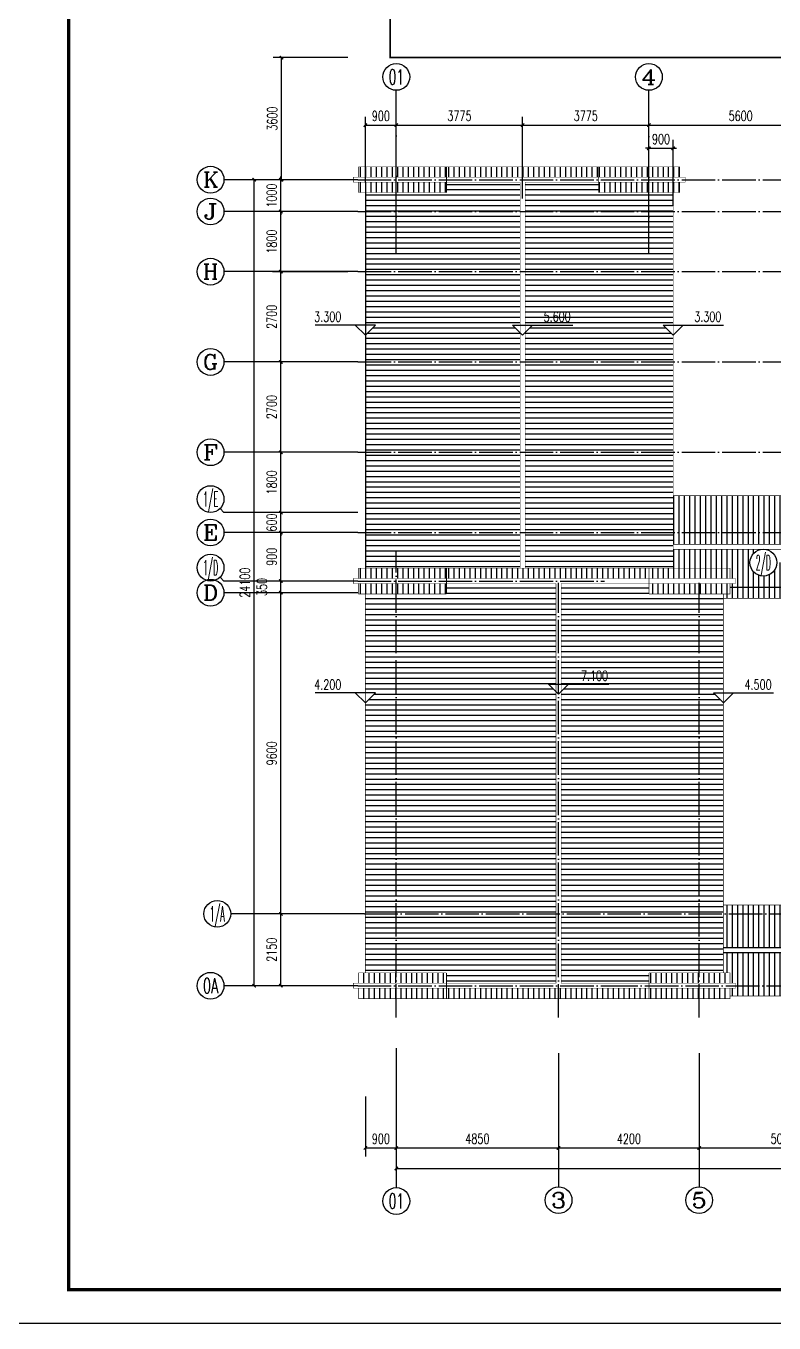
# Model space of a CAD drawing. Extents: x 8254 to 366479, y -216343 to -120021.
# Drawn here: x 172146 to 194503, y -178891 to -140109 of the extents above; entities that cross this region are included whole.
import ezdxf
from ezdxf.enums import TextEntityAlignment as Align

# ---------------------------------------------------------------- set-up
doc = ezdxf.new("R2010")
doc.units = 0
doc.header["$LTSCALE"] = 500
doc.header["$MEASUREMENT"] = 0
doc.linetypes.add('DOTE', pattern=[2.42, 2, -0.2, 0.02, -0.2])
doc.layers.get('0').update_dxf_attribs({"linetype": 'CONTINUOUS'})
doc.layers.get('Defpoints').update_dxf_attribs({"linetype": 'CONTINUOUS'})
for name, color, linetype in [('AXIS', 3, 'CONTINUOUS'), ('AXIS_TEXT', 7, 'CONTINUOUS'), ('DIM_ELEV', 3, 'CONTINUOUS'), ('DOTE', 1, 'DOTE'), ('PUB_DIM', 3, 'CONTINUOUS'), ('PUB_TITLE', 4, 'CONTINUOUS')]:
    doc.layers.add(name, color=color, linetype=linetype)
doc.styles.add('_TCH_AXIS', font='COMPLEX', dxfattribs={"bigfont": 'GBCBIG'})
doc.styles.add('_TCH_DIM', font='SIMPLEX', dxfattribs={"bigfont": 'GBCBIG'})
doc.styles.add('_TCH_DIM_T3', font='SIMPLEX', dxfattribs={"width": 0.705882, "bigfont": 'GBCBIG'})
doc.styles.add('COMPLEX', font='COMPLEX')
doc.dimstyles.new('_TCH_ARCH&&100', dxfattribs={"dimtxt": 297.5, "dimasz": 100, "dimexe": 250, "dimexo": 300, "dimgap": 126.25, "dimtad": 1, "dimlfac": 0.001, "dimzin": 0, "dimdsep": 46, "dimtxsty": '_TCH_DIM_T3', "dimblk": 'ARCHTICK', "dimcen": 0.09, "dimclrt": 7, "dimazin": 2, "dimtfac": 1, "dimtix": 1, "dimtmove": 2, "dimatfit": 3, "dimfxl": 0, "dimtolj": 1, "dimtzin": 0, "dimarcsym": 0})
pattern_1 = [(90, (0, -78328.64), (-158.75, 1e-14), [])]
pattern_2 = [(90, (410428.45, -78328.64), (158.75, 1e-14), [])]

# ---------------------------------------------------------------- blocks, each defined once
blk = doc.blocks.new('_AXISO')
blk.add_circle((0, 0), 0.5)
at = {"layer": 'AXIS_TEXT', "style": 'COMPLEX', "width": 1.041667}
blk.add_attdef('A', text='', height=0.56, dxfattribs=at).set_placement((-0.25, -0.28), (0.25, -0.28), align=Align.FIT)
blk = doc.blocks.new('rgthrt')
h = blk.add_hatch()
h.set_pattern_fill('ANSI31', color=251, scale=100, angle=45, style=0)
h.set_pattern_definition(pattern_2)
h.paths.add_polyline_path([(183214.227, -144320.327), (184714.227, -144320.327), (184714.227, -144630.327), (183214.227, -144630.327)])
h.paths.add_polyline_path([(182089.227, -144320.327), (183214.227, -144320.327), (183214.227, -144630.327), (182089.227, -144630.327)])
h.paths.add_polyline_path([(182089.227, -144780.327), (183214.227, -144780.327), (183214.227, -145090.327), (182089.227, -145090.327)])
h.paths.add_polyline_path([(183214.227, -144780.327), (184714.227, -144780.327), (184714.227, -145090.327), (183214.227, -145090.327)])
h.paths.add_polyline_path([(189264.227, -144780.327), (190764.227, -144780.327), (190764.227, -145090.327), (189264.227, -145090.327)])
h.paths.add_polyline_path([(189264.227, -144320.327), (190764.227, -144320.327), (190764.227, -144630.327), (189264.227, -144630.327)])
h.paths.add_polyline_path([(190764.227, -144320.327), (191689.227, -144320.327), (191689.227, -144630.327), (190764.227, -144630.327)])
h.paths.add_polyline_path([(190764.227, -144780.327), (191689.227, -144780.327), (191689.227, -145090.327), (190764.227, -145090.327)])
h = blk.add_hatch()
h.set_pattern_fill('ANSI31', color=251, scale=100, angle=45, style=0)
h.set_pattern_definition(pattern_1)
h.paths.add_polyline_path([(189264.227, -144320.327), (186989.227, -144320.327), (184714.227, -144320.327), (184714.227, -144630.327), (186989.227, -144630.327), (189264.227, -144630.327)])
h = blk.add_hatch()
h.set_pattern_fill('ANSI31', color=251, scale=100, angle=135, style=0)
h.set_pattern_definition([(7e-15, (410428.45, -78328.64), (1e-14, -158.75), [])])
h.paths.add_polyline_path([(182289.227, -145090.327), (183214.227, -145090.327), (183214.227, -145655.504), (182289.227, -145655.504)])
h.paths.add_polyline_path([(183214.227, -145090.327), (184714.227, -145090.327), (184714.227, -144780.327), (186914.227, -144780.327), (186914.227, -145655.504), (183214.227, -145655.504)])
h.paths.add_polyline_path([(187064.227, -144780.327), (189264.227, -144780.327), (189264.227, -145090.327), (190764.227, -145090.327), (190764.227, -145655.504), (187064.227, -145655.504)])
h.paths.add_polyline_path([(190764.227, -145090.327), (191489.227, -145090.327), (191489.227, -145655.504), (190764.227, -145655.504)])
h.paths.add_polyline_path([(187064.227, -145655.504), (191489.227, -145655.504), (191489.227, -147455.504), (187064.227, -147455.504)])
h.paths.add_polyline_path([(182289.227, -145655.504), (186914.227, -145655.504), (186914.227, -147455.504), (182289.227, -147455.504)])
h.paths.add_polyline_path([(182289.227, -147455.504), (186914.227, -147455.504), (186914.227, -149051.188), (186687.119, -149051.188), (186914.227, -149278.295), (186914.227, -150155.504), (182289.227, -150155.504), (182289.227, -149351.188), (182589.227, -149051.188), (182289.227, -149051.188)])
h.paths.add_polyline_path([(187064.227, -147455.504), (191489.227, -147455.504), (191489.227, -149051.188), (191189.227, -149051.188), (191489.227, -149351.188), (191489.227, -150155.504), (187064.227, -150155.504), (187064.227, -149274.08), (187287.119, -149051.188), (187064.227, -149051.188)])
h.paths.add_polyline_path([(187064.227, -150155.504), (191489.227, -150155.504), (191489.227, -152855.504), (187064.227, -152855.504)])
h.paths.add_polyline_path([(182289.227, -150155.504), (186914.227, -150155.504), (186914.227, -152855.504), (182289.227, -152855.504)])
h.paths.add_polyline_path([(182289.227, -152855.504), (186914.227, -152855.504), (186914.227, -155255.504), (182289.227, -155255.504)])
h.paths.add_polyline_path([(187064.227, -152855.504), (191489.227, -152855.504), (191489.227, -155255.504), (187064.227, -155255.504)])
h.paths.add_polyline_path([(187064.227, -155255.504), (191489.227, -155255.504), (191489.227, -156320.681), (188064.227, -156320.681), (187064.227, -156320.681)])
h.paths.add_polyline_path([(183214.227, -155255.504), (186914.227, -155255.504), (186914.227, -156320.681), (183214.227, -156320.681)])
h.paths.add_polyline_path([(182289.227, -155255.504), (183214.227, -155255.504), (183214.227, -156320.681), (182289.227, -156320.681)])
h.paths.add_polyline_path([(188561.494, -149025.563), (187572.744, -149025.563), (187572.744, -148579.313), (188561.494, -148579.313)], flags=24)
h = blk.add_hatch()
h.set_pattern_fill('ANSI31', color=251, scale=100, angle=45, style=0)
h.set_pattern_definition(pattern_2)
h.paths.add_polyline_path([(191489.227, -155762.364), (194109.945, -155762.364, 0.360879264), (193783.705, -156155.504, 1), (194583.705, -156155.504), (196089.434, -156155.504), (196089.434, -156339.736), (195871.037, -156339.736), (195871.037, -156705.504), (193349.227, -156705.504), (193349.227, -156630.681), (193189.227, -156630.681), (193189.227, -156320.681), (191489.227, -156320.681)])
h.paths.add_polyline_path([(193189.227, -156780.681), (193349.227, -156780.681), (193349.227, -156705.504), (195871.037, -156705.504), (195871.037, -157219.223), (192989.227, -157219.223), (192989.227, -157090.681), (193189.227, -157090.681)])
h.paths.add_polyline_path([(191489.227, -155255.504), (196089.434, -155255.504), (196089.434, -155612.364), (191489.227, -155612.364)])
h.paths.add_polyline_path([(191489.227, -154155.504), (196089.434, -154155.504), (196089.434, -155255.504), (191489.227, -155255.504)])
h.paths.add_polyline_path([(195338.925, -156950.504), (195338.925, -156260.504), (194888.925, -156260.504), (194888.925, -156950.504)], flags=9)
h.paths.add_polyline_path([(194747.979, -157512.892), (194747.979, -156822.892), (194297.979, -156822.892), (194297.979, -157512.892)], flags=9)
h.paths.add_polyline_path([(195606.425, -155725.504), (195606.425, -155035.504), (195156.425, -155035.504), (195156.425, -155725.504)], flags=9)
h.paths.add_polyline_path([(195338.925, -154500.504), (195338.925, -153610.504), (194888.925, -153610.504), (194888.925, -154500.504)], flags=9)
h = blk.add_hatch()
h.set_pattern_fill('ANSI31', color=251, scale=100, angle=45, style=0)
h.set_pattern_definition(pattern_2)
h.paths.add_polyline_path([(190764.227, -156320.681), (193189.227, -156320.681), (193189.227, -156630.681), (190764.227, -156630.681)])
h.paths.add_polyline_path([(190764.227, -156780.681), (192264.227, -156780.681), (192264.227, -157090.681), (190764.227, -157090.681)])
h.paths.add_polyline_path([(192264.227, -156780.681), (193189.227, -156780.681), (193189.227, -157090.681), (192264.227, -157090.681)])
h.paths.add_polyline_path([(183214.227, -156780.681), (184714.227, -156780.681), (184714.227, -157090.681), (183214.227, -157090.681)])
h.paths.add_polyline_path([(182089.227, -156780.681), (183214.227, -156780.681), (183214.227, -157090.681), (182089.227, -157090.681)])
h.paths.add_polyline_path([(182089.227, -156320.681), (183214.227, -156320.681), (183214.227, -156630.681), (182089.227, -156630.681)])
h.paths.add_polyline_path([(183214.227, -156320.681), (184714.227, -156320.681), (184714.227, -156630.681), (183214.227, -156630.681)])
h = blk.add_hatch()
h.set_pattern_fill('ANSI31', color=251, scale=100, angle=45, style=0)
h.set_pattern_definition(pattern_1)
h.paths.add_polyline_path([(190764.227, -156320.681), (188064.227, -156320.681), (184714.227, -156320.681), (184714.227, -156630.681), (188064.227, -156630.681), (190764.227, -156630.681)])
h.paths.add_polyline_path([(190764.227, -168880.327), (188064.227, -168880.327), (188064.227, -169190.327), (190764.227, -169190.327)])
h.paths.add_polyline_path([(188064.227, -168880.327), (184714.227, -168880.327), (184714.227, -169190.327), (188064.227, -169190.327)])
h = blk.add_hatch()
h.set_pattern_fill('ANSI31', color=251, scale=100, angle=135, style=0)
h.set_pattern_definition([(180, (0, -78328.64), (-1e-14, -158.75), [])])
h.paths.add_polyline_path([(183214.227, -157090.681), (182289.227, -157090.681), (182289.227, -160048.137), (182589.227, -160048.137), (182289.227, -160348.137), (182289.227, -166655.504), (183214.227, -166655.504)])
h.paths.add_polyline_path([(183214.227, -166655.504), (182289.227, -166655.504), (182289.227, -168420.327), (183214.227, -168420.327)])
h.paths.add_polyline_path([(187989.227, -166655.504), (183214.227, -166655.504), (183214.227, -168420.327), (184714.227, -168420.327), (184714.227, -168730.327), (187989.227, -168730.327)])
h.paths.add_polyline_path([(187989.227, -160010.116), (187764.227, -159785.116), (187989.227, -159785.116), (187989.227, -156780.681), (184714.227, -156780.681), (184714.227, -157090.681), (183214.227, -157090.681), (183214.227, -166655.504), (187989.227, -166655.504)])
h.paths.add_polyline_path([(192264.227, -166655.504), (188139.227, -166655.504), (188139.227, -168730.327), (190764.227, -168730.327), (190764.227, -168420.327), (192264.227, -168420.327)])
h.paths.add_polyline_path([(192264.227, -157090.681), (190764.227, -157090.681), (190764.227, -156780.681), (188139.227, -156780.681), (188139.227, -159785.116), (188364.227, -159785.116), (188139.227, -160010.116), (188139.227, -166655.504), (192264.227, -166655.504)])
h.paths.add_polyline_path([(192989.227, -166655.504), (192264.227, -166655.504), (192264.227, -168420.327), (192989.227, -168420.327)])
h.paths.add_polyline_path([(192989.227, -160348.137), (192689.227, -160048.137), (192989.227, -160048.137), (192989.227, -157090.681), (192264.227, -157090.681), (192264.227, -166655.504), (192989.227, -166655.504)])
h.paths.add_polyline_path([(188649.852, -159759.491), (189638.602, -159759.491), (189638.602, -159313.241), (188649.852, -159313.241)], flags=24)
h = blk.add_hatch()
h.set_pattern_fill('ANSI31', color=251, scale=100, angle=45, style=0)
h.set_pattern_definition(pattern_2)
h.paths.add_polyline_path([(193189.227, -168880.327), (193349.227, -168880.327), (193349.227, -168805.504), (195731.091, -168805.504), (196019.963, -169094.376), (196308.835, -168805.504), (197264.227, -168805.504), (197264.227, -169110.504), (193189.227, -169110.504)])
h.paths.add_polyline_path([(197264.227, -168918.785), (197779.227, -168918.785), (197779.227, -169110.504), (197264.227, -169110.504)])
h.paths.add_polyline_path([(192989.227, -167823.004), (197264.227, -167823.004), (197264.227, -168805.504), (196308.835, -168805.504), (196319.963, -168794.376), (195719.963, -168794.376), (195731.091, -168805.504), (193349.227, -168805.504), (193349.227, -168730.327), (193189.227, -168730.327), (193189.227, -168420.327), (192989.227, -168420.327)])
h.paths.add_polyline_path([(197264.227, -167823.004), (197779.227, -167823.004), (197779.227, -168805.504), (197264.227, -168805.504)])
h.paths.add_polyline_path([(192989.227, -166655.504), (197264.227, -166655.504), (197264.227, -167673.004), (196087.391, -167673.004), (196319.963, -167440.432), (195719.963, -167440.432), (195952.536, -167673.004), (192989.227, -167673.004)])
h.paths.add_polyline_path([(197264.227, -166655.504), (197779.227, -166655.504), (197779.227, -167673.004), (197264.227, -167673.004)])
h.paths.add_polyline_path([(197264.227, -166387.008), (197779.227, -166387.008), (197779.227, -166655.504), (197264.227, -166655.504)])
h.paths.add_polyline_path([(192989.227, -166387.008), (196017.844, -166387.008), (196019.963, -166389.127), (196022.083, -166387.008), (197264.227, -166387.008), (197264.227, -166655.504), (192989.227, -166655.504)])
h.paths.add_polyline_path([(198054.445, -168893.16), (197065.695, -168893.16), (197065.695, -168446.91), (198054.445, -168446.91)], flags=9)
h.paths.add_polyline_path([(195434.338, -168768.751), (194445.588, -168768.751), (194445.588, -168322.501), (195434.338, -168322.501)], flags=24)
h.paths.add_polyline_path([(195434.338, -167414.807), (194445.588, -167414.807), (194445.588, -166968.557), (195434.338, -166968.557)], flags=24)
h = blk.add_hatch()
h.set_pattern_fill('ANSI31', color=251, scale=100, angle=45, style=0)
h.set_pattern_definition(pattern_1)
h.paths.add_polyline_path([(184714.227, -168880.327), (183214.227, -168880.327), (183214.227, -169190.327), (184714.227, -169190.327)])
h.paths.add_polyline_path([(184714.227, -168420.327), (183214.227, -168420.327), (183214.227, -168730.327), (184714.227, -168730.327)])
h.paths.add_polyline_path([(183214.227, -168420.327), (182089.227, -168420.327), (182089.227, -168730.327), (183214.227, -168730.327)])
h.paths.add_polyline_path([(183214.227, -168880.327), (182089.227, -168880.327), (182089.227, -169190.327), (183214.227, -169190.327)])
h.paths.add_polyline_path([(192264.227, -168880.327), (190764.227, -168880.327), (190764.227, -169190.327), (192264.227, -169190.327)])
h.paths.add_polyline_path([(192264.227, -168420.327), (190764.227, -168420.327), (190764.227, -168730.327), (192264.227, -168730.327)])
h.paths.add_polyline_path([(193189.227, -168420.327), (192264.227, -168420.327), (192264.227, -168730.327), (193189.227, -168730.327)])
h.paths.add_polyline_path([(193189.227, -168880.327), (192264.227, -168880.327), (192264.227, -169190.327), (193189.227, -169190.327)])
at = {"color": 251}
for p, q in [((182289.227, -145090.327), (182289.227, -156320.681)), ((193189.227, -156890.504), (196064.227, -156890.504)), ((197779.227, -167673.004), (192989.227, -167673.004)), ((197779.227, -167823.004), (192989.227, -167823.004))]:
    blk.add_line(p, q, dxfattribs=at)
for points, const_width in [([(227399.227, -138904.538), (227399.227, -141055.504), (183029.227, -141055.504), (183029.227, -138904.538)], 50), ([(184714.227, -145090.327), (182089.227, -145090.327), (182089.227, -144780.327), (181929.227, -144780.327), (181929.227, -144630.327), (182089.227, -144630.327), (182089.227, -144320.327), (186989.227, -144320.327)], 15), ([(182089.227, -144630.327), (186989.227, -144630.327)], 15), ([(184714.227, -145090.327), (184714.227, -144320.327)], 20), ([(189264.227, -145090.327), (191689.227, -145090.327), (191689.227, -144780.327), (191849.227, -144780.327), (191849.227, -144630.327), (191689.227, -144630.327), (191689.227, -144320.327), (186989.227, -144320.327)], 15), ([(191689.227, -144630.327), (186989.227, -144630.327)], 15), ([(189264.227, -145090.327), (189264.227, -144320.327)], 20), ([(182089.227, -144780.327), (186914.227, -144780.327)], 15), ([(186914.227, -156320.681), (186914.227, -144780.327)], 15), ([(191689.227, -144780.327), (187064.227, -144780.327)], 15), ([(187064.227, -156320.681), (187064.227, -144780.327)], 15), ([(182289.227, -156320.681), (182289.227, -145090.327)], 15), ([(191489.227, -156320.681), (191489.227, -145090.327)], 15), ([(196087.44, -154155.504), (191489.227, -154155.504)], 20), ([(196089.434, -155612.364), (191489.227, -155612.364)], 20), ([(196089.434, -155762.364), (191489.227, -155762.364)], 20), ([(188064.227, -156320.681), (182089.227, -156320.681), (182089.227, -156630.681), (181929.227, -156630.681), (181929.227, -156780.681), (182089.227, -156780.681), (182089.227, -157090.681), (184714.227, -157090.681)], 15), ([(182089.227, -156630.681), (188064.227, -156630.681)], 15), ([(184714.227, -157090.681), (184714.227, -156320.681)], 20), ([(188064.227, -156320.681), (193189.227, -156320.681), (193189.227, -156630.681), (193349.227, -156630.681), (193349.227, -156780.681), (193189.227, -156780.681), (193189.227, -157090.681), (190764.227, -157090.681)], 15), ([(193189.227, -156630.681), (188064.227, -156630.681)], 15), ([(190764.227, -157090.681), (190764.227, -156320.681)], 20), ([(182089.227, -156780.681), (187989.227, -156780.681)], 15), ([(187989.227, -156780.681), (187989.227, -168730.327)], 15), ([(188139.227, -156780.681), (188139.227, -168730.327)], 15), ([(193189.227, -156780.681), (188139.227, -156780.681)], 15), ([(182289.227, -168420.327), (182289.227, -157090.327)], 15), ([(195871.037, -157219.223), (192989.227, -157219.223)], 20), ([(192989.227, -168420.327), (192989.227, -157090.327)], 15), ([(192989.227, -166387.008), (197779.227, -166387.008)], 20), ([(197779.227, -167673.004), (192989.227, -167673.004)], 15), ([(197779.227, -167823.004), (192989.227, -167823.004)], 15), ([(188064.227, -169190.327), (182089.227, -169190.327), (182089.227, -168880.327), (181929.227, -168880.327), (181929.227, -168730.327), (182089.227, -168730.327), (182089.227, -168420.327), (184714.227, -168420.327)], 15), ([(184714.227, -168420.327), (184714.227, -169190.327)], 20), ([(188064.227, -169190.327), (193189.227, -169190.327), (193189.227, -168880.327), (193349.227, -168880.327), (193349.227, -168730.327), (193189.227, -168730.327), (193189.227, -168420.327), (190764.227, -168420.327)], 15), ([(190764.227, -168420.327), (190764.227, -169190.327)], 20), ([(182089.227, -168730.327), (187989.227, -168730.327)], 15), ([(182089.227, -168880.327), (188064.227, -168880.327)], 15), ([(193189.227, -168880.327), (188064.227, -168880.327)], 15), ([(193189.227, -168730.327), (188139.227, -168730.327)], 15), ([(193189.227, -169110.504), (197779.227, -169110.504)], 15)]:
    blk.add_lwpolyline(points, dxfattribs=dict(at, const_width=const_width))
at = {"layer": 'DIM_ELEV', "color": 251}
for p, q in [((186987.119, -149351.188), (186687.119, -149051.188)), ((186687.119, -149051.188), (188487.119, -149051.188)), ((186987.119, -149351.188), (187287.119, -149051.188)), ((191489.227, -149351.188), (191189.227, -149051.188)), ((191189.227, -149051.188), (192989.227, -149051.188)), ((191489.227, -149351.188), (191789.227, -149051.188)), ((188064.227, -160085.116), (187764.227, -159785.116)), ((187764.227, -159785.116), (189564.227, -159785.116)), ((188064.227, -160085.116), (188364.227, -159785.116)), ((192989.227, -160348.137), (192689.227, -160048.137)), ((192689.227, -160048.137), (194489.227, -160048.137)), ((192989.227, -160348.137), (193289.227, -160048.137))]:
    blk.add_line(p, q, dxfattribs=at)
at = {"layer": 'DOTE', "color": 251}
for p, q in [((183214.227, -146911.629), (183214.227, -143155.504)), ((190764.227, -146936.145), (190764.227, -143155.504)), ((182064.227, -144705.504), (228664.227, -144705.504)), ((182064.227, -145655.504), (228364.227, -145655.504)), ((182064.227, -147455.504), (228364.227, -147455.504)), ((182064.227, -150155.504), (228364.227, -150155.504)), ((182064.227, -152855.504), (228364.227, -152855.504)), ((182064.227, -155255.504), (228364.227, -155255.504)), ((183214.227, -169755.504), (183214.227, -155833.211)), ((182064.227, -156705.504), (189433.644, -156705.504)), ((188064.227, -169755.504), (188064.227, -156755.504)), ((192264.227, -169755.504), (192264.227, -156755.504)), ((182264.227, -166655.504), (228464.227, -166655.504)), ((182064.227, -168805.504), (189433.644, -168805.504)), ((189433.644, -168805.504), (228664.227, -168805.504))]:
    blk.add_line(p, q, dxfattribs=at)
at = {"layer": 'AXIS', "color": 251}
ref = blk.add_blockref('_AXISO', (194183.705, -156155.504), dxfattribs=dict(at, xscale=800, yscale=800, zscale=800))
ref.add_attrib('A', '2/D', dxfattribs={"layer": 'AXIS_TEXT', "color": 251, "height": 452.5483, "style": '_TCH_AXIS', "width": 0.355932}).set_placement((193957.431, -156381.778), (194409.979, -156381.778), align=Align.FIT)
at = {"layer": 'DIM_ELEV', "color": 7, "style": '_TCH_DIM', "width": 0.705882}
for s, p in [('5.600', (187617.119, -148951.088)), ('3.300', (192119.227, -148951.088)), ('7.100', (188734.227, -159685.016)), ('4.500', (193619.227, -159948.037))]:
    blk.add_text(s, height=297.5, dxfattribs=at).set_placement(p)
blk = doc.blocks.new('_ArchTick')
at = {"color": 0, "linetype": 'ByBlock', "const_width": 0.4}
blk.add_lwpolyline([(-0.5, -0.5), (0.5, 0.5)], dxfattribs=at)
blk = doc.blocks.new('*D79')
at = {"layer": 'Defpoints', "color": 0}
for p in [(191489, -143768), (190764, -145786), (191489, -145786)]:
    blk.add_point(p, dxfattribs=at)
at = {"layer": 'PUB_DIM', "color": 0, "lineweight": -2}
for p, q in [((190764, -143768), (190664, -143768)), ((190764, -145486), (190764, -143518)), ((190764, -143768), (191489, -143768)), ((191489, -145486), (191489, -143518)), ((191489, -143768), (191589, -143768))]:
    blk.add_line(p, q, dxfattribs=at)
at = {"layer": 'PUB_DIM', "color": 0, "lineweight": -2, "xscale": 100, "yscale": 100, "zscale": 100}
blk.add_blockref('_ArchTick', (190764, -143768), dxfattribs=at)
at = {"layer": 'PUB_DIM', "color": 0, "lineweight": -2, "xscale": 100, "yscale": 100, "zscale": 100, "rotation": 180}
blk.add_blockref('_ArchTick', (191489, -143768), dxfattribs=at)
at = {"layer": 'PUB_DIM', "color": 7, "insert": (191127, -143493), "char_height": 297.5, "attachment_point": 5, "style": '_TCH_DIM_T3'}
blk.add_mtext('\\A1;900', dxfattribs=at)
blk = doc.blocks.new('*D146')
at = {"layer": 'Defpoints', "color": 0}
for p in [(182289, -171820), (183214, -171820), (183214, -173657)]:
    blk.add_point(p, dxfattribs=at)
at = {"layer": 'PUB_DIM', "color": 0, "lineweight": -2}
for p, q in [((182289, -172120), (182289, -173907)), ((183214, -172120), (183214, -173907)), ((182289, -173657), (183214, -173657))]:
    blk.add_line(p, q, dxfattribs=at)
at = {"layer": 'PUB_DIM', "color": 0, "lineweight": -2, "xscale": 100, "yscale": 100, "zscale": 100, "rotation": 180}
blk.add_blockref('_ArchTick', (182289, -173657), dxfattribs=at)
at = {"layer": 'PUB_DIM', "color": 0, "lineweight": -2, "xscale": 100, "yscale": 100, "zscale": 100}
blk.add_blockref('_ArchTick', (183214, -173657), dxfattribs=at)
at = {"layer": 'PUB_DIM', "color": 7, "insert": (182752, -173382), "char_height": 297.5, "attachment_point": 5, "style": '_TCH_DIM_T3'}
blk.add_mtext('\\A1;900', dxfattribs=at)
blk = doc.blocks.new('*D147')
at = {"layer": 'Defpoints', "color": 0}
for p in [(183214, -143072), (182289, -145090), (183214, -145090)]:
    blk.add_point(p, dxfattribs=at)
at = {"layer": 'PUB_DIM', "color": 0, "lineweight": -2}
for p, q in [((182289, -144790), (182289, -142822)), ((182289, -143072), (183214, -143072)), ((183214, -144790), (183214, -142822))]:
    blk.add_line(p, q, dxfattribs=at)
at = {"layer": 'PUB_DIM', "color": 0, "lineweight": -2, "xscale": 100, "yscale": 100, "zscale": 100, "rotation": 180}
blk.add_blockref('_ArchTick', (182289, -143072), dxfattribs=at)
at = {"layer": 'PUB_DIM', "color": 0, "lineweight": -2, "xscale": 100, "yscale": 100, "zscale": 100}
blk.add_blockref('_ArchTick', (183214, -143072), dxfattribs=at)
at = {"layer": 'PUB_DIM', "color": 7, "insert": (182752, -142797), "char_height": 297.5, "attachment_point": 5, "style": '_TCH_DIM_T3'}
blk.add_mtext('\\A1;900', dxfattribs=at)
blk = doc.blocks.new('*D150')
at = {"layer": 'Defpoints', "color": 0}
for p in [(178965, -144706), (181022, -144706), (181022, -168806)]:
    blk.add_point(p, dxfattribs=at)
at = {"layer": 'PUB_DIM', "color": 0, "lineweight": -2}
for p, q in [((180722, -144706), (178715, -144706)), ((178965, -168806), (178965, -144706)), ((180722, -168806), (178715, -168806))]:
    blk.add_line(p, q, dxfattribs=at)
at = {"layer": 'PUB_DIM', "color": 0, "lineweight": -2, "xscale": 100, "yscale": 100, "zscale": 100}
for p, rotation in [((178965, -144706), 90), ((178965, -168806), 270)]:
    blk.add_blockref('_ArchTick', p, dxfattribs=dict(at, rotation=rotation))
at = {"layer": 'PUB_DIM', "color": 7, "insert": (178690, -156756), "char_height": 297.5, "attachment_point": 5, "rotation": 90, "style": '_TCH_DIM_T3'}
blk.add_mtext('\\A1;24100', dxfattribs=at)
blk = doc.blocks.new('*D151')
at = {"layer": 'Defpoints', "color": 0}
for p in [(179783, -141056), (182064, -141056), (182064, -144706)]:
    blk.add_point(p, dxfattribs=at)
at = {"layer": 'PUB_DIM', "color": 0, "lineweight": -2}
for p, q in [((181764, -141056), (179533, -141056)), ((179783, -144706), (179783, -141056)), ((181764, -144706), (179533, -144706))]:
    blk.add_line(p, q, dxfattribs=at)
at = {"layer": 'PUB_DIM', "color": 0, "lineweight": -2, "xscale": 100, "yscale": 100, "zscale": 100}
for p, rotation in [((179783, -141056), 90), ((179783, -144706), 270)]:
    blk.add_blockref('_ArchTick', p, dxfattribs=dict(at, rotation=rotation))
at = {"layer": 'PUB_DIM', "color": 7, "insert": (179508, -142881), "char_height": 297.5, "attachment_point": 5, "rotation": 90, "style": '_TCH_DIM_T3'}
blk.add_mtext('\\A1;3600', dxfattribs=at)
blk = doc.blocks.new('*D152')
at = {"layer": 'AXIS', "color": 0, "lineweight": -2}
for p, q in [((183214, -145272), (183214, -142822)), ((183214, -143072), (186990, -143072)), ((186990, -145272), (186990, -142822))]:
    blk.add_line(p, q, dxfattribs=at)
at = {"layer": 'Defpoints', "color": 0}
for p in [(186990, -143072), (183214, -145572), (186990, -145572)]:
    blk.add_point(p, dxfattribs=at)
at = {"layer": 'AXIS', "color": 0, "lineweight": -2, "xscale": 100, "yscale": 100, "zscale": 100, "rotation": 180}
blk.add_blockref('_ArchTick', (183214, -143072), dxfattribs=at)
at = {"layer": 'AXIS', "color": 0, "lineweight": -2, "xscale": 100, "yscale": 100, "zscale": 100}
blk.add_blockref('_ArchTick', (186990, -143072), dxfattribs=at)
at = {"layer": 'AXIS', "color": 7, "insert": (185102, -142797), "char_height": 297.5, "attachment_point": 5, "style": '_TCH_DIM_T3'}
blk.add_mtext('\\A1;3775', dxfattribs=at)
blk = doc.blocks.new('*D153')
at = {"layer": 'AXIS', "color": 0, "lineweight": -2}
for p, q in [((186990, -145272), (186990, -142822)), ((186990, -143072), (190764, -143072)), ((190764, -145272), (190764, -142822))]:
    blk.add_line(p, q, dxfattribs=at)
at = {"layer": 'Defpoints', "color": 0}
for p in [(190764, -143072), (186990, -145572), (190764, -145572)]:
    blk.add_point(p, dxfattribs=at)
at = {"layer": 'AXIS', "color": 0, "lineweight": -2, "xscale": 100, "yscale": 100, "zscale": 100, "rotation": 180}
blk.add_blockref('_ArchTick', (186990, -143072), dxfattribs=at)
at = {"layer": 'AXIS', "color": 0, "lineweight": -2, "xscale": 100, "yscale": 100, "zscale": 100}
blk.add_blockref('_ArchTick', (190764, -143072), dxfattribs=at)
at = {"layer": 'AXIS', "color": 7, "insert": (188877, -142797), "char_height": 297.5, "attachment_point": 5, "style": '_TCH_DIM_T3'}
blk.add_mtext('\\A1;3775', dxfattribs=at)
blk = doc.blocks.new('*D154')
at = {"layer": 'AXIS', "color": 0, "lineweight": -2}
for p, q in [((190764, -145272), (190764, -142822)), ((190764, -143072), (196249, -143072)), ((196249, -145272), (196249, -142822))]:
    blk.add_line(p, q, dxfattribs=at)
at = {"layer": 'Defpoints', "color": 0}
for p in [(196249, -143072), (190764, -145572), (196249, -145572)]:
    blk.add_point(p, dxfattribs=at)
at = {"layer": 'AXIS', "color": 0, "lineweight": -2, "xscale": 100, "yscale": 100, "zscale": 100, "rotation": 180}
blk.add_blockref('_ArchTick', (190764, -143072), dxfattribs=at)
at = {"layer": 'AXIS', "color": 0, "lineweight": -2, "xscale": 100, "yscale": 100, "zscale": 100}
blk.add_blockref('_ArchTick', (196249, -143072), dxfattribs=at)
at = {"layer": 'AXIS', "color": 7, "insert": (193507, -142797), "char_height": 297.5, "attachment_point": 5, "style": '_TCH_DIM_T3'}
blk.add_mtext('\\A1;5600', dxfattribs=at)
blk = doc.blocks.new('*D165')
at = {"layer": 'AXIS', "color": 0, "lineweight": -2}
for p, q in [((183214, -170857), (183214, -173907)), ((188064, -170857), (188064, -173907)), ((183214, -173657), (188064, -173657))]:
    blk.add_line(p, q, dxfattribs=at)
at = {"layer": 'Defpoints', "color": 0}
for p in [(183214, -170557), (188064, -170557), (188064, -173657)]:
    blk.add_point(p, dxfattribs=at)
at = {"layer": 'AXIS', "color": 0, "lineweight": -2, "xscale": 100, "yscale": 100, "zscale": 100, "rotation": 180}
blk.add_blockref('_ArchTick', (183214, -173657), dxfattribs=at)
at = {"layer": 'AXIS', "color": 0, "lineweight": -2, "xscale": 100, "yscale": 100, "zscale": 100}
blk.add_blockref('_ArchTick', (188064, -173657), dxfattribs=at)
at = {"layer": 'AXIS', "color": 7, "insert": (185639, -173382), "char_height": 297.5, "attachment_point": 5, "style": '_TCH_DIM_T3'}
blk.add_mtext('\\A1;4850', dxfattribs=at)
blk = doc.blocks.new('*D166')
at = {"layer": 'AXIS', "color": 0, "lineweight": -2}
for p, q in [((188064, -170857), (188064, -173907)), ((192264, -170857), (192264, -173907)), ((188064, -173657), (192264, -173657))]:
    blk.add_line(p, q, dxfattribs=at)
at = {"layer": 'Defpoints', "color": 0}
for p in [(188064, -170557), (192264, -170557), (192264, -173657)]:
    blk.add_point(p, dxfattribs=at)
at = {"layer": 'AXIS', "color": 0, "lineweight": -2, "xscale": 100, "yscale": 100, "zscale": 100, "rotation": 180}
blk.add_blockref('_ArchTick', (188064, -173657), dxfattribs=at)
at = {"layer": 'AXIS', "color": 0, "lineweight": -2, "xscale": 100, "yscale": 100, "zscale": 100}
blk.add_blockref('_ArchTick', (192264, -173657), dxfattribs=at)
at = {"layer": 'AXIS', "color": 7, "insert": (190164, -173382), "char_height": 297.5, "attachment_point": 5, "style": '_TCH_DIM_T3'}
blk.add_mtext('\\A1;4200', dxfattribs=at)
blk = doc.blocks.new('*D167')
at = {"layer": 'AXIS', "color": 0, "lineweight": -2}
for p, q in [((192264, -170857), (192264, -173907)), ((197264, -170857), (197264, -173907)), ((192264, -173657), (197264, -173657))]:
    blk.add_line(p, q, dxfattribs=at)
at = {"layer": 'Defpoints', "color": 0}
for p in [(192264, -170557), (197264, -170557), (197264, -173657)]:
    blk.add_point(p, dxfattribs=at)
at = {"layer": 'AXIS', "color": 0, "lineweight": -2, "xscale": 100, "yscale": 100, "zscale": 100, "rotation": 180}
blk.add_blockref('_ArchTick', (192264, -173657), dxfattribs=at)
at = {"layer": 'AXIS', "color": 0, "lineweight": -2, "xscale": 100, "yscale": 100, "zscale": 100}
blk.add_blockref('_ArchTick', (197264, -173657), dxfattribs=at)
at = {"layer": 'AXIS', "color": 7, "insert": (194764, -173382), "char_height": 297.5, "attachment_point": 5, "style": '_TCH_DIM_T3'}
blk.add_mtext('\\A1;5000', dxfattribs=at)
blk = doc.blocks.new('*D178')
at = {"layer": 'AXIS', "color": 0, "lineweight": -2}
for p, q in [((183214, -170672), (183214, -174522)), ((227214, -170672), (227214, -174522)), ((183214, -174272), (227214, -174272))]:
    blk.add_line(p, q, dxfattribs=at)
at = {"layer": 'Defpoints', "color": 0}
for p in [(183214, -170372), (227214, -170372), (227214, -174272)]:
    blk.add_point(p, dxfattribs=at)
at = {"layer": 'AXIS', "color": 0, "lineweight": -2, "xscale": 100, "yscale": 100, "zscale": 100, "rotation": 180}
blk.add_blockref('_ArchTick', (183214, -174272), dxfattribs=at)
at = {"layer": 'AXIS', "color": 0, "lineweight": -2, "xscale": 100, "yscale": 100, "zscale": 100}
blk.add_blockref('_ArchTick', (227214, -174272), dxfattribs=at)
at = {"layer": 'AXIS', "color": 7, "insert": (205214, -173997), "char_height": 297.5, "attachment_point": 5, "style": '_TCH_DIM_T3'}
blk.add_mtext('\\A1;44000', dxfattribs=at)
blk = doc.blocks.new('*D179')
at = {"layer": 'AXIS', "color": 0, "lineweight": -2}
for p, q in [((181764, -166656), (179514, -166656)), ((179764, -168806), (179764, -166656)), ((181764, -168806), (179514, -168806))]:
    blk.add_line(p, q, dxfattribs=at)
at = {"layer": 'Defpoints', "color": 0}
for p in [(179764, -166656), (182064, -166656), (182064, -168806)]:
    blk.add_point(p, dxfattribs=at)
at = {"layer": 'AXIS', "color": 0, "lineweight": -2, "xscale": 100, "yscale": 100, "zscale": 100}
for p, rotation in [((179764, -166656), 90), ((179764, -168806), 270)]:
    blk.add_blockref('_ArchTick', p, dxfattribs=dict(at, rotation=rotation))
at = {"layer": 'AXIS', "color": 7, "insert": (179489, -167731), "char_height": 297.5, "attachment_point": 5, "rotation": 90, "style": '_TCH_DIM_T3'}
blk.add_mtext('\\A1;2150', dxfattribs=at)
blk = doc.blocks.new('*D180')
at = {"layer": 'AXIS', "color": 0, "lineweight": -2}
for p, q in [((181764, -157056), (179514, -157056)), ((179764, -166656), (179764, -157056)), ((181764, -166656), (179514, -166656))]:
    blk.add_line(p, q, dxfattribs=at)
at = {"layer": 'Defpoints', "color": 0}
for p in [(179764, -157056), (182064, -157056), (182064, -166656)]:
    blk.add_point(p, dxfattribs=at)
at = {"layer": 'AXIS', "color": 0, "lineweight": -2, "xscale": 100, "yscale": 100, "zscale": 100}
for p, rotation in [((179764, -157056), 90), ((179764, -166656), 270)]:
    blk.add_blockref('_ArchTick', p, dxfattribs=dict(at, rotation=rotation))
at = {"layer": 'AXIS', "color": 7, "insert": (179489, -161856), "char_height": 297.5, "attachment_point": 5, "rotation": 90, "style": '_TCH_DIM_T3'}
blk.add_mtext('\\A1;9600', dxfattribs=at)
blk = doc.blocks.new('*D181')
at = {"layer": 'AXIS', "color": 0, "lineweight": -2}
for p, q in [((181764, -156706), (179514, -156706)), ((181764, -157056), (179514, -157056)), ((179764, -157056), (179764, -156706))]:
    blk.add_line(p, q, dxfattribs=at)
at = {"layer": 'Defpoints', "color": 0}
for p in [(179764, -156706), (182064, -156706), (182064, -157056)]:
    blk.add_point(p, dxfattribs=at)
at = {"layer": 'AXIS', "color": 0, "lineweight": -2, "xscale": 100, "yscale": 100, "zscale": 100}
for p, rotation in [((179764, -156706), 90), ((179764, -157056), 270)]:
    blk.add_blockref('_ArchTick', p, dxfattribs=dict(at, rotation=rotation))
at = {"layer": 'AXIS', "color": 7, "insert": (179197, -156881), "char_height": 297.5, "attachment_point": 5, "rotation": 90, "style": '_TCH_DIM_T3'}
blk.add_mtext('\\A1;350', dxfattribs=at)
blk = doc.blocks.new('*D182')
at = {"layer": 'AXIS', "color": 0, "lineweight": -2}
for p, q in [((181764, -155256), (179514, -155256)), ((179764, -156706), (179764, -155256)), ((181764, -156706), (179514, -156706))]:
    blk.add_line(p, q, dxfattribs=at)
at = {"layer": 'Defpoints', "color": 0}
for p in [(179764, -155256), (182064, -155256), (182064, -156706)]:
    blk.add_point(p, dxfattribs=at)
at = {"layer": 'AXIS', "color": 0, "lineweight": -2, "xscale": 100, "yscale": 100, "zscale": 100}
for p, rotation in [((179764, -155256), 90), ((179764, -156706), 270)]:
    blk.add_blockref('_ArchTick', p, dxfattribs=dict(at, rotation=rotation))
at = {"layer": 'AXIS', "color": 7, "insert": (179489, -155981), "char_height": 297.5, "attachment_point": 5, "rotation": 90, "style": '_TCH_DIM_T3'}
blk.add_mtext('\\A1;900', dxfattribs=at)
blk = doc.blocks.new('*D183')
at = {"layer": 'AXIS', "color": 0, "lineweight": -2}
for p, q in [((181764, -154656), (179514, -154656)), ((179764, -154656), (179764, -154556)), ((179764, -155256), (179764, -154656)), ((181764, -155256), (179514, -155256)), ((179764, -155256), (179764, -155356))]:
    blk.add_line(p, q, dxfattribs=at)
at = {"layer": 'Defpoints', "color": 0}
for p in [(179764, -154656), (182064, -154656), (182064, -155256)]:
    blk.add_point(p, dxfattribs=at)
at = {"layer": 'AXIS', "color": 0, "lineweight": -2, "xscale": 100, "yscale": 100, "zscale": 100}
for p, rotation in [((179764, -154656), 270), ((179764, -155256), 90)]:
    blk.add_blockref('_ArchTick', p, dxfattribs=dict(at, rotation=rotation))
at = {"layer": 'AXIS', "color": 7, "insert": (179489, -154956), "char_height": 297.5, "attachment_point": 5, "rotation": 90, "style": '_TCH_DIM_T3'}
blk.add_mtext('\\A1;600', dxfattribs=at)
blk = doc.blocks.new('*D184')
at = {"layer": 'AXIS', "color": 0, "lineweight": -2}
for p, q in [((181764, -152856), (179514, -152856)), ((179764, -154656), (179764, -152856)), ((181764, -154656), (179514, -154656))]:
    blk.add_line(p, q, dxfattribs=at)
at = {"layer": 'Defpoints', "color": 0}
for p in [(179764, -152856), (182064, -152856), (182064, -154656)]:
    blk.add_point(p, dxfattribs=at)
at = {"layer": 'AXIS', "color": 0, "lineweight": -2, "xscale": 100, "yscale": 100, "zscale": 100}
for p, rotation in [((179764, -152856), 90), ((179764, -154656), 270)]:
    blk.add_blockref('_ArchTick', p, dxfattribs=dict(at, rotation=rotation))
at = {"layer": 'AXIS', "color": 7, "insert": (179489, -153756), "char_height": 297.5, "attachment_point": 5, "rotation": 90, "style": '_TCH_DIM_T3'}
blk.add_mtext('\\A1;1800', dxfattribs=at)
blk = doc.blocks.new('*D185')
at = {"layer": 'AXIS', "color": 0, "lineweight": -2}
for p, q in [((181764, -150156), (179514, -150156)), ((179764, -152856), (179764, -150156)), ((181764, -152856), (179514, -152856))]:
    blk.add_line(p, q, dxfattribs=at)
at = {"layer": 'Defpoints', "color": 0}
for p in [(179764, -150156), (182064, -150156), (182064, -152856)]:
    blk.add_point(p, dxfattribs=at)
at = {"layer": 'AXIS', "color": 0, "lineweight": -2, "xscale": 100, "yscale": 100, "zscale": 100}
for p, rotation in [((179764, -150156), 90), ((179764, -152856), 270)]:
    blk.add_blockref('_ArchTick', p, dxfattribs=dict(at, rotation=rotation))
at = {"layer": 'AXIS', "color": 7, "insert": (179489, -151506), "char_height": 297.5, "attachment_point": 5, "rotation": 90, "style": '_TCH_DIM_T3'}
blk.add_mtext('\\A1;2700', dxfattribs=at)
blk = doc.blocks.new('*D186')
at = {"layer": 'AXIS', "color": 0, "lineweight": -2}
for p, q in [((181764, -147456), (179514, -147456)), ((179764, -150156), (179764, -147456)), ((181764, -150156), (179514, -150156))]:
    blk.add_line(p, q, dxfattribs=at)
at = {"layer": 'Defpoints', "color": 0}
for p in [(179764, -147456), (182064, -147456), (182064, -150156)]:
    blk.add_point(p, dxfattribs=at)
at = {"layer": 'AXIS', "color": 0, "lineweight": -2, "xscale": 100, "yscale": 100, "zscale": 100}
for p, rotation in [((179764, -147456), 90), ((179764, -150156), 270)]:
    blk.add_blockref('_ArchTick', p, dxfattribs=dict(at, rotation=rotation))
at = {"layer": 'AXIS', "color": 7, "insert": (179489, -148806), "char_height": 297.5, "attachment_point": 5, "rotation": 90, "style": '_TCH_DIM_T3'}
blk.add_mtext('\\A1;2700', dxfattribs=at)
blk = doc.blocks.new('*D187')
at = {"layer": 'AXIS', "color": 0, "lineweight": -2}
for p, q in [((181764, -145656), (179514, -145656)), ((179764, -147456), (179764, -145656)), ((181764, -147456), (179514, -147456))]:
    blk.add_line(p, q, dxfattribs=at)
at = {"layer": 'Defpoints', "color": 0}
for p in [(179764, -145656), (182064, -145656), (182064, -147456)]:
    blk.add_point(p, dxfattribs=at)
at = {"layer": 'AXIS', "color": 0, "lineweight": -2, "xscale": 100, "yscale": 100, "zscale": 100}
for p, rotation in [((179764, -145656), 90), ((179764, -147456), 270)]:
    blk.add_blockref('_ArchTick', p, dxfattribs=dict(at, rotation=rotation))
at = {"layer": 'AXIS', "color": 7, "insert": (179489, -146556), "char_height": 297.5, "attachment_point": 5, "rotation": 90, "style": '_TCH_DIM_T3'}
blk.add_mtext('\\A1;1800', dxfattribs=at)
blk = doc.blocks.new('*D188')
at = {"layer": 'AXIS', "color": 0, "lineweight": -2}
for p, q in [((179764, -144706), (179764, -144606)), ((181764, -144706), (179514, -144706)), ((179764, -145656), (179764, -144706)), ((181764, -145656), (179514, -145656)), ((179764, -145656), (179764, -145756))]:
    blk.add_line(p, q, dxfattribs=at)
at = {"layer": 'Defpoints', "color": 0}
for p in [(179764, -144706), (182064, -144706), (182064, -145656)]:
    blk.add_point(p, dxfattribs=at)
at = {"layer": 'AXIS', "color": 0, "lineweight": -2, "xscale": 100, "yscale": 100, "zscale": 100}
for p, rotation in [((179764, -144706), 270), ((179764, -145656), 90)]:
    blk.add_blockref('_ArchTick', p, dxfattribs=dict(at, rotation=rotation))
at = {"layer": 'AXIS', "color": 7, "insert": (179489, -145181), "char_height": 297.5, "attachment_point": 5, "rotation": 90, "style": '_TCH_DIM_T3'}
blk.add_mtext('\\A1;1000', dxfattribs=at)

msp = doc.modelspace()

# ---------------------------------------------------------------- linework, layer by layer
at = {"layer": 'AXIS'}
for p, q in [((183214.227, -146033.154), (183214.227, -142033.154)), ((190764.227, -146033.154), (190764.227, -142033.154)), ((182064.227, -144705.504), (178064.227, -144705.504)), ((182064.227, -145655.504), (178064.227, -145655.504)), ((182064.227, -147455.504), (178064.227, -147455.504)), ((182064.227, -150155.504), (178064.227, -150155.504)), ((182064.227, -152855.504), (178064.227, -152855.504)), ((177947.07, -154538.347), (178064.227, -154655.504)), ((182064.227, -154655.504), (178064.227, -154655.504)), ((182064.227, -155255.504), (178064.227, -155255.504)), ((177947.07, -156588.347), (178064.227, -156705.504)), ((182064.227, -156705.504), (178064.227, -156705.504)), ((182064.227, -157055.504), (178064.227, -157055.504)), ((182264.227, -166655.504), (178264.227, -166655.504)), ((182064.227, -168805.504), (178064.227, -168805.504)), ((183214.227, -170842.871), (183214.227, -174842.871)), ((188064.227, -170818.227), (188064.227, -174818.227)), ((192264.227, -170818.227), (192264.227, -174818.227))]:
    msp.add_line(p, q, dxfattribs=at)
at = {"layer": 'DIM_ELEV'}
for p, q in [((182589.227, -149051.188), (180789.227, -149051.188)), ((182289.227, -149351.188), (181989.227, -149051.188)), ((182289.227, -149351.188), (182589.227, -149051.188)), ((182589.227, -160048.137), (180789.227, -160048.137)), ((182289.227, -160348.137), (181989.227, -160048.137)), ((182289.227, -160348.137), (182589.227, -160048.137))]:
    msp.add_line(p, q, dxfattribs=at)
at = {"layer": 'PUB_TITLE'}
msp.add_lwpolyline([(170921.08, -178891.405), (245221.08, -178891.405), (245221.08, -136891.405), (170921.08, -136891.405)], close=True, dxfattribs=at)
at = {"layer": 'PUB_TITLE', "const_width": 100}
msp.add_lwpolyline([(173421.08, -177891.405), (244221.08, -177891.405), (244221.08, -137891.405), (173421.08, -137891.405)], close=True, dxfattribs=at)

# ---------------------------------------------------------------- block references
msp.add_blockref('rgthrt', (0, 0))
at = {"layer": 'AXIS'}
ref = msp.add_blockref('_AXISO', (183214.227, -141633.154), dxfattribs=dict(at, xscale=800, yscale=800, zscale=800))
ref.add_attrib('A', '01', dxfattribs={"layer": 'AXIS_TEXT', "height": 452.5483, "style": '_TCH_AXIS', "width": 0.724138}).set_placement((182987.953, -141859.428), (183440.501, -141859.428), align=Align.FIT)
ref = msp.add_blockref('_AXISO', (190764.227, -141633.154), dxfattribs=dict(at, xscale=800, yscale=800, zscale=800))
ref.add_attrib('A', '4', dxfattribs={"layer": 'AXIS_TEXT', "height": 452.548, "style": '_TCH_AXIS', "width": 1.3125}).set_placement((190537.953, -141859.428), (190990.501, -141859.428), align=Align.FIT)
ref = msp.add_blockref('_AXISO', (177664.227, -144705.504), dxfattribs=dict(at, xscale=800, yscale=800, zscale=800))
ref.add_attrib('A', 'K', dxfattribs={"layer": 'AXIS_TEXT', "height": 452.548, "style": '_TCH_AXIS', "width": 1.105263}).set_placement((177437.953, -144931.778), (177890.501, -144931.778), align=Align.FIT)
ref = msp.add_blockref('_AXISO', (177664.227, -145655.504), dxfattribs=dict(at, xscale=800, yscale=800, zscale=800))
ref.add_attrib('A', 'J', dxfattribs={"layer": 'AXIS_TEXT', "height": 452.548, "style": '_TCH_AXIS', "width": 1.909091}).set_placement((177437.953, -145881.778), (177890.501, -145881.778), align=Align.FIT)
ref = msp.add_blockref('_AXISO', (177664.227, -147455.504), dxfattribs=dict(at, xscale=800, yscale=800, zscale=800))
ref.add_attrib('A', 'H', dxfattribs={"layer": 'AXIS_TEXT', "height": 452.548, "style": '_TCH_AXIS', "width": 1.05}).set_placement((177437.953, -147681.778), (177890.501, -147681.778), align=Align.FIT)
ref = msp.add_blockref('_AXISO', (177664.227, -150155.504), dxfattribs=dict(at, xscale=800, yscale=800, zscale=800))
ref.add_attrib('A', 'G', dxfattribs={"layer": 'AXIS_TEXT', "height": 452.548, "style": '_TCH_AXIS', "width": 1.166667}).set_placement((177437.953, -150381.778), (177890.501, -150381.778), align=Align.FIT)
ref = msp.add_blockref('_AXISO', (177664.227, -152855.504), dxfattribs=dict(at, xscale=800, yscale=800, zscale=800))
ref.add_attrib('A', 'F', dxfattribs={"layer": 'AXIS_TEXT', "height": 452.548, "style": '_TCH_AXIS', "width": 1.3125}).set_placement((177437.953, -153081.778), (177890.501, -153081.778), align=Align.FIT)
ref = msp.add_blockref('_AXISO', (177664.227, -154255.504), dxfattribs=dict(at, xscale=800, yscale=800, zscale=800))
ref.add_attrib('A', '1/E', dxfattribs={"layer": 'AXIS_TEXT', "height": 452.5483, "style": '_TCH_AXIS', "width": 0.396226}).set_placement((177437.953, -154481.778), (177890.501, -154481.778), align=Align.FIT)
ref = msp.add_blockref('_AXISO', (177664.227, -155255.504), dxfattribs=dict(at, xscale=800, yscale=800, zscale=800))
ref.add_attrib('A', 'E', dxfattribs={"layer": 'AXIS_TEXT', "height": 452.548, "style": '_TCH_AXIS', "width": 1.3125}).set_placement((177437.953, -155481.778), (177890.501, -155481.778), align=Align.FIT)
ref = msp.add_blockref('_AXISO', (177664.227, -156305.504), dxfattribs=dict(at, xscale=800, yscale=800, zscale=800))
ref.add_attrib('A', '1/D', dxfattribs={"layer": 'AXIS_TEXT', "height": 452.5483, "style": '_TCH_AXIS', "width": 0.388889}).set_placement((177437.953, -156531.778), (177890.501, -156531.778), align=Align.FIT)
ref = msp.add_blockref('_AXISO', (177664.227, -157055.504), dxfattribs=dict(at, xscale=800, yscale=800, zscale=800))
ref.add_attrib('A', 'D', dxfattribs={"layer": 'AXIS_TEXT', "height": 452.548, "style": '_TCH_AXIS', "width": 1.235294}).set_placement((177437.953, -157281.778), (177890.501, -157281.778), align=Align.FIT)
ref = msp.add_blockref('_AXISO', (177864.227, -166655.504), dxfattribs=dict(at, xscale=800, yscale=800, zscale=800))
ref.add_attrib('A', '1/A', dxfattribs={"layer": 'AXIS_TEXT', "height": 452.5483, "style": '_TCH_AXIS', "width": 0.381818}).set_placement((177637.953, -166881.778), (178090.501, -166881.778), align=Align.FIT)
ref = msp.add_blockref('_AXISO', (177664.227, -168805.504), dxfattribs=dict(at, xscale=800, yscale=800, zscale=800))
ref.add_attrib('A', '0A', dxfattribs={"layer": 'AXIS_TEXT', "height": 452.5483, "style": '_TCH_AXIS', "width": 0.552632}).set_placement((177437.953, -169031.778), (177890.501, -169031.778), align=Align.FIT)
ref = msp.add_blockref('_AXISO', (183214.227, -175242.871), dxfattribs=dict(at, xscale=800, yscale=800, zscale=800))
ref.add_attrib('A', '01', dxfattribs={"layer": 'AXIS_TEXT', "height": 452.5483, "style": '_TCH_AXIS', "width": 0.724138}).set_placement((182987.953, -175469.145), (183440.501, -175469.145), align=Align.FIT)
ref = msp.add_blockref('_AXISO', (188064.227, -175218.227), dxfattribs=dict(at, xscale=800, yscale=800, zscale=800))
ref.add_attrib('A', '3', dxfattribs={"layer": 'AXIS_TEXT', "height": 452.548, "style": '_TCH_AXIS', "width": 1.5}).set_placement((187837.953, -175444.501), (188290.501, -175444.501), align=Align.FIT)
ref = msp.add_blockref('_AXISO', (192264.227, -175218.227), dxfattribs=dict(at, xscale=800, yscale=800, zscale=800))
ref.add_attrib('A', '5', dxfattribs={"layer": 'AXIS_TEXT', "height": 452.548, "style": '_TCH_AXIS', "width": 1.5}).set_placement((192037.953, -175444.501), (192490.501, -175444.501), align=Align.FIT)

# ---------------------------------------------------------------- texts
at = {"layer": 'DIM_ELEV', "color": 7, "style": '_TCH_DIM', "width": 0.705882}
for s, p in [('3.300', (180759.227, -148951.088)), ('4.200', (180759.227, -159948.037))]:
    msp.add_text(s, height=297.5, dxfattribs=at).set_placement(p)

# ---------------------------------------------------------------- dimensions: what is measured, and where the dimension line sits
at = {"layer": 'AXIS'}
for p1, p2, distance, text, picture, middle in [((183214.227, -145571.862), (186989.557, -145571.862), 2500, '3775', '*D152', (185101.892, -142796.862)), ((186989.557, -145571.862), (190764.227, -145571.862), 2500, '3775', '*D153', (188876.892, -142796.862)), ((190764.227, -145571.862), (196249.227, -145571.862), 2500, '5600', '*D154', (193506.727, -142796.862)), ((182064.227, -145655.504), (182064.227, -144705.504), 2300, '1000', '*D188', (179489.227, -145180.504)), ((182064.227, -147455.504), (182064.227, -145655.504), 2300, '1800', '*D187', (179489.227, -146555.504)), ((182064.227, -150155.504), (182064.227, -147455.504), 2300, '2700', '*D186', (179489.227, -148805.504)), ((182064.227, -152855.504), (182064.227, -150155.504), 2300, '2700', '*D185', (179489.227, -151505.504)), ((182064.227, -154655.504), (182064.227, -152855.504), 2300, '1800', '*D184', (179489.227, -153755.504)), ((182064.227, -155255.504), (182064.227, -154655.504), 2300, '600', '*D183', (179489.227, -154955.504)), ((182064.227, -156705.504), (182064.227, -155255.504), 2300, '900', '*D182', (179489.227, -155980.504)), ((182064.227, -166655.504), (182064.227, -157055.504), 2300, '9600', '*D180', (179489.227, -161855.504)), ((182064.227, -168805.504), (182064.227, -166655.504), 2300, '2150', '*D179', (179489.227, -167730.504)), ((183214.227, -170371.787), (227214.227, -170371.787), -3900, '44000', '*D178', (205214.227, -173996.787)), ((183214.227, -170557.301), (188064.227, -170557.301), -3100, '4850', '*D165', (185639.227, -173382.301)), ((188064.227, -170557.301), (192264.227, -170557.301), -3100, '4200', '*D166', (190164.227, -173382.301)), ((192264.227, -170557.301), (197264.227, -170557.301), -3100, '5000', '*D167', (194764.227, -173382.301))]:
    dim = msp.add_aligned_dim(p1=p1, p2=p2, distance=distance, text=text, dimstyle='_TCH_ARCH&&100', override={"dimpost": 'M'}, dxfattribs=at)
    dim.commit()
    dim.dimension.update_dxf_attribs({"geometry": picture, "text_midpoint": middle})
dim = msp.add_linear_dim(base=(179764.227, -156705.504), p1=(182064.227, -157055.504), p2=(182064.227, -156705.504), angle=90, text='350', dimstyle='_TCH_ARCH&&100', override={"dimpost": 'M'}, dxfattribs=at)
dim.commit()
dim.dimension.update_dxf_attribs({"geometry": '*D181', "text_midpoint": (179196.727, -156880.504), "dimtype": 129})
at = {"layer": 'PUB_DIM'}
for p1, p2, distance, text, picture, middle in [((182064.227, -144705.504), (182064.227, -141055.504), 2281.62, '3600', '*D151', (179507.607, -142880.504)), ((182289.227, -145090.327), (183214.227, -145090.327), 2018.465, '900', '*D147', (182751.727, -142796.862)), ((190764.227, -145786.474), (191489.227, -145786.474), 2018.465, '900', '*D79', (191126.727, -143493.009)), ((181021.83, -168805.504), (181021.83, -144705.504), 2057.123, '24100', '*D150', (178689.707, -156755.504)), ((182289.227, -171820.368), (183214.227, -171820.368), -1836.933, '900', '*D146', (182751.727, -173382.301))]:
    dim = msp.add_aligned_dim(p1=p1, p2=p2, distance=distance, text=text, dimstyle='_TCH_ARCH&&100', override={"dimpost": 'M'}, dxfattribs=at)
    dim.commit()
    dim.dimension.update_dxf_attribs({"geometry": picture, "text_midpoint": middle})

doc.saveas('drawing.dxf')
